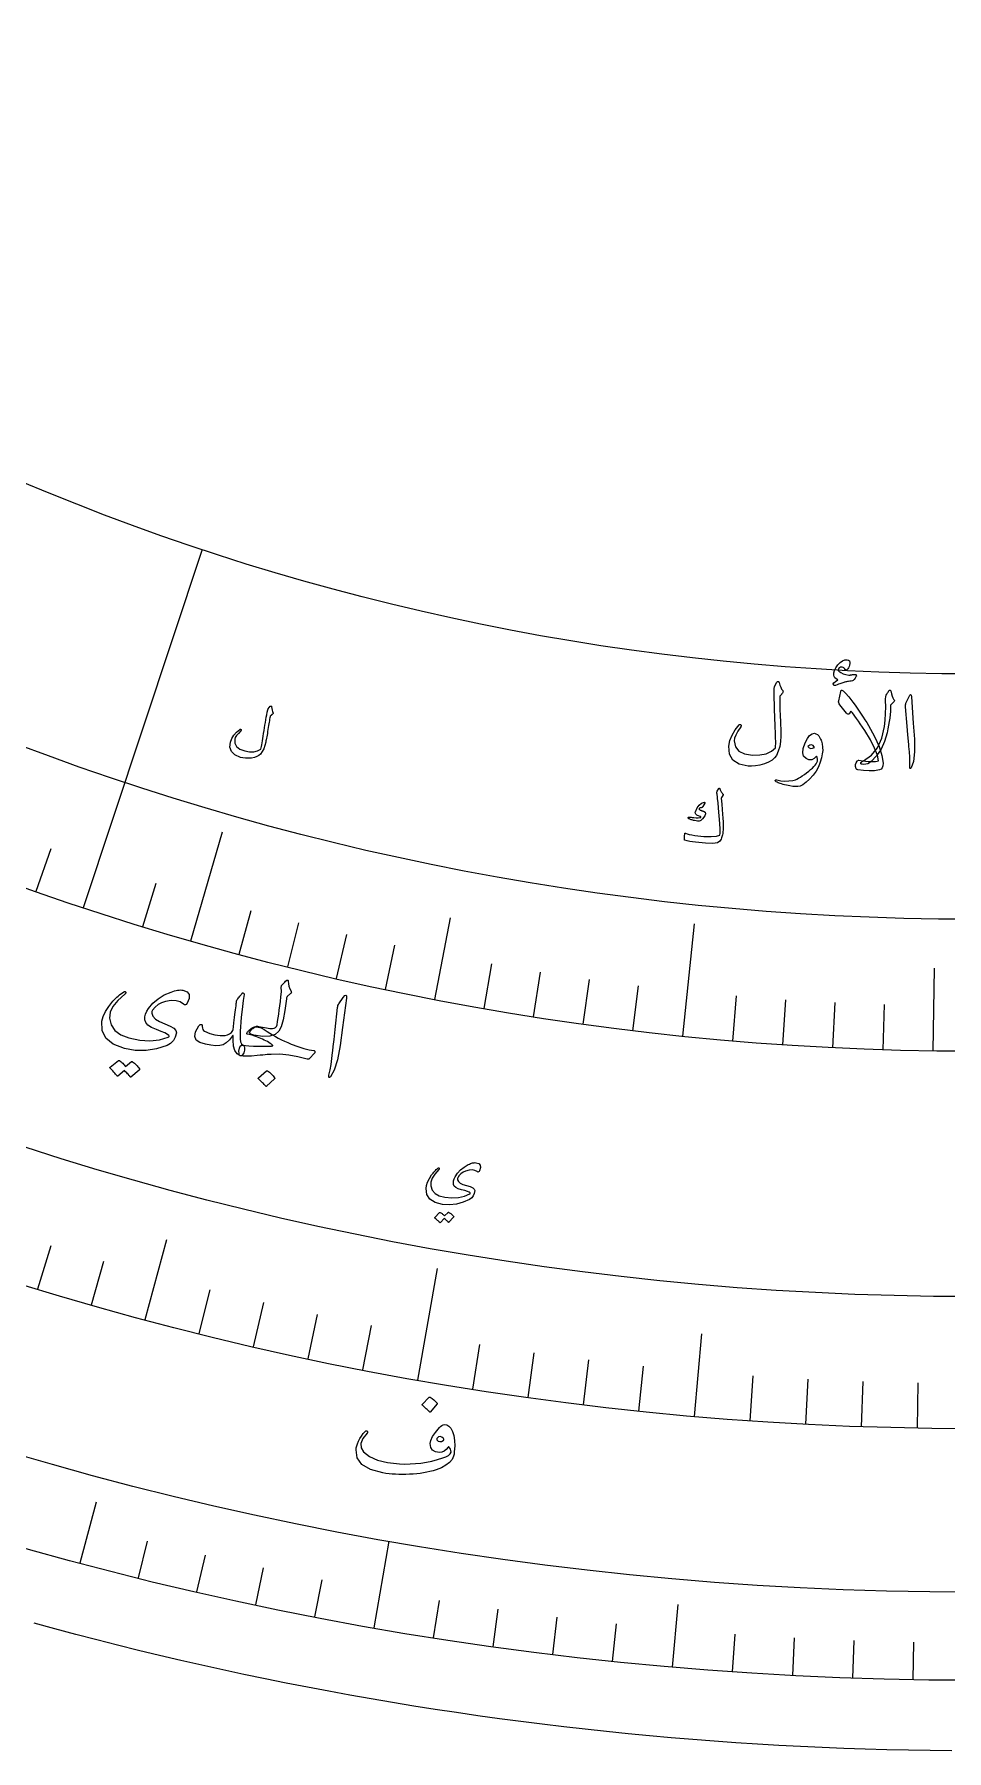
# Model space of a CAD drawing. Header units: millimetres. Extents: x -280 to 280, y -280 to 343.
# Drawn here: x -74.7 to -2.1, y -280 to -143.6 of the extents above; entities that cross this region are included whole.
import ezdxf

# ---------------------------------------------------------------- set-up
doc = ezdxf.new("R2010")
doc.units = ezdxf.units.MM
for name, color, linetype in [('CUT_OUTER', 1, 'Continuous'), ('ENGRAVE', 7, 'Continuous'), ('ENGRAVE_FINE', 8, 'Continuous'), ('TEXT', 5, 'Continuous')]:
    doc.layers.add(name, color=color, linetype=linetype)

msp = doc.modelspace()

# ---------------------------------------------------------------- linework, layer by layer
at = {"layer": 'CUT_OUTER'}
msp.add_lwpolyline([(-1.718, -279.9947), (-3.436, -279.9789), (-5.1539, -279.9526), (-6.8715, -279.9157), (-8.5889, -279.8682), (-10.306, -279.8103), (-12.0227, -279.7418), (-13.7389, -279.6627), (-15.4547, -279.5732), (-17.1698, -279.4731), (-18.8843, -279.3625), (-20.5981, -279.2413), (-22.3111, -279.1097), (-24.0232, -278.9675), (-25.7345, -278.8149), (-27.4448, -278.6517), (-29.1541, -278.4781), (-30.8622, -278.294), (-32.5692, -278.0993), (-34.275, -277.8943), (-35.9795, -277.6787), (-37.6826, -277.4527), (-39.3843, -277.2163), (-41.0845, -276.9694), (-42.7832, -276.7121), (-44.4803, -276.4444), (-46.1757, -276.1663), (-47.8693, -275.8777), (-49.5612, -275.5788), (-51.2512, -275.2695), (-52.9392, -274.9499), (-54.6253, -274.6199), (-56.3093, -274.2795), (-57.9912, -273.9289), (-59.6709, -273.5679), (-61.3483, -273.1966), (-63.0235, -272.815), (-64.6963, -272.4232), (-66.3666, -272.0211), (-68.0345, -271.6088), (-69.6997, -271.1862), (-71.3624, -270.7534), (-73.0224, -270.3104), (-74.6796, -269.8573)], dxfattribs=at)
at = {"layer": 'ENGRAVE'}
for points in [[(-70.7431, -212.9572), (-61.2855, -184.487)], [(-62.206, -215.6056), (-59.7111, -206.9583)], [(-42.8267, -220.2754), (-41.5671, -213.7967)], [(-23.098, -223.2081), (-22.1716, -214.2559)], [(-3.1804, -224.3775), (-3.0869, -217.7781)], [(-65.8436, -245.7315), (-64.1354, -239.3564)], [(-44.1761, -250.5351), (-42.6133, -241.6718)], [(-22.1724, -253.4319), (-21.5972, -246.857)], [(-71.0199, -265.05), (-69.7259, -260.2204)], [(-47.6491, -270.2312), (-46.4335, -263.3376)], [(-23.9155, -273.3558), (-23.4798, -268.3749)]]:
    msp.add_lwpolyline(points, dxfattribs=at)
for radius in [274.4, 274.4, 267.4, 254.4, 254.4, 243.9, 224.4, 224.4, 213.9, 194.4, 194.4]:
    msp.add_circle((0, 0), radius, dxfattribs=at)
at = {"layer": 'ENGRAVE_FINE'}
for points in [[(-74.5132, -211.6675), (-73.3178, -208.2718)], [(-66.026, -214.4666), (-64.9668, -211.026)], [(-58.3656, -216.6767), (-57.4293, -213.2006)], [(-54.5063, -217.6796), (-53.6319, -214.1874)], [(-50.6292, -218.6139), (-49.817, -215.1067)], [(-46.7356, -219.4793), (-45.9858, -215.9582)], [(-38.9038, -221.0019), (-38.2797, -217.4564)], [(-34.9682, -221.6587), (-34.4072, -218.1027)], [(-31.0212, -222.2455), (-30.5235, -218.68)], [(-27.064, -222.762), (-26.6299, -219.1883)], [(-19.1244, -223.5836), (-18.8176, -219.9967)], [(-15.1446, -223.8884), (-14.9016, -220.2966)], [(-11.1598, -224.1223), (-10.9807, -220.5268)], [(-7.1713, -224.2854), (-7.0562, -220.6872)], [(-74.3794, -243.2839), (-73.3268, -239.8412)], [(-70.1221, -244.545), (-69.1298, -241.0844)], [(-61.5449, -246.8432), (-60.674, -243.3502)], [(-57.2275, -247.8797), (-56.4177, -244.372)], [(-52.8927, -248.8407), (-52.1443, -245.3194)], [(-48.5418, -249.726), (-47.8549, -246.1921)], [(-39.7969, -251.2679), (-39.2338, -247.7122)], [(-35.4056, -251.9242), (-34.9046, -248.3592)], [(-31.0036, -252.5037), (-30.5648, -248.9306)], [(-26.592, -253.0064), (-26.2157, -249.4261)], [(-17.746, -253.7803), (-17.4949, -250.1891)], [(-13.3143, -254.0514), (-13.1259, -250.4563)], [(-8.8784, -254.245), (-8.7528, -250.6472)], [(-4.4399, -254.3613), (-4.3771, -250.7618)], [(-66.3834, -266.2491), (-65.6576, -263.3383)], [(-61.7266, -267.3671), (-61.0517, -264.444)], [(-57.051, -268.4037), (-56.4272, -265.4693)], [(-52.358, -269.3585), (-51.7856, -266.4136)], [(-42.9256, -271.0217), (-42.4563, -268.0586)], [(-38.1891, -271.7296), (-37.7716, -268.7588)], [(-33.4409, -272.3547), (-33.0753, -269.377)], [(-28.6826, -272.8968), (-28.369, -269.9132)], [(-19.1412, -273.7316), (-18.9319, -270.7389)], [(-14.361, -274.0239), (-14.204, -271.0281)], [(-9.5764, -274.2328), (-9.4717, -271.2347)], [(-4.7889, -274.3582), (-4.7366, -271.3587)]]:
    msp.add_lwpolyline(points, dxfattribs=at)
at = {"layer": 'TEXT'}
for points in [[(-9.612, -194.9471), (-9.7204, -194.9623), (-9.821, -194.9769), (-9.9138, -194.9908), (-9.9989, -195.0039), (-10.0757, -195.0169), (-10.1438, -195.0303), (-10.2032, -195.0442), (-10.2538, -195.0585), (-10.3053, -195.0751), (-10.3673, -195.096), (-10.44, -195.121), (-10.5232, -195.1502), (-10.617, -195.184), (-10.7216, -195.2231), (-10.8367, -195.2674), (-10.9626, -195.3168), (-11.0136, -195.3309), (-11.0564, -195.3285), (-11.0911, -195.3095), (-11.1175, -195.2741), (-11.1298, -195.1902), (-11.0764, -195.0962), (-10.9573, -194.9921), (-10.7728, -194.8779), (-10.9042, -194.7911), (-11.0023, -194.6997), (-11.067, -194.6038), (-11.0984, -194.5034), (-11.095, -194.3175), (-11.0394, -194.1187), (-10.9318, -193.9069), (-10.7724, -193.6821), (-10.5865, -193.483), (-10.3994, -193.3485), (-10.2109, -193.2785), (-10.0207, -193.2731), (-9.9164, -193.306), (-9.8474, -193.3668), (-9.8135, -193.4554), (-9.8148, -193.5719), (-9.8396, -193.6968), (-9.8761, -193.8104), (-9.9245, -193.9129), (-9.9846, -194.0041), (-10.0434, -194.0673), (-10.0961, -194.0937), (-10.1429, -194.0834), (-10.1836, -194.0362), (-10.2292, -193.9665), (-10.284, -193.9143), (-10.3479, -193.8796), (-10.4209, -193.8625), (-10.4982, -193.8583), (-10.5672, -193.8715), (-10.6279, -193.9021), (-10.6804, -193.9501), (-10.7202, -194.0094), (-10.7341, -194.0659), (-10.7221, -194.1195), (-10.6843, -194.1704), (-10.5388, -194.2944), (-10.3586, -194.3894), (-10.1438, -194.4553), (-9.8944, -194.492), (-9.8725, -194.4923), (-9.848, -194.4912), (-9.8208, -194.4886), (-9.791, -194.4845), (-9.7586, -194.4796), (-9.7236, -194.4742), (-9.6859, -194.4683), (-9.6457, -194.4621), (-9.6022, -194.4561), (-9.5628, -194.4503), (-9.5275, -194.4449), (-9.4964, -194.4398), (-9.4689, -194.4356), (-9.4446, -194.4328), (-9.4234, -194.4314), (-9.4054, -194.4315), (-9.3717, -194.4369), (-9.3445, -194.4493), (-9.3238, -194.4688), (-9.3096, -194.4955), (-9.3011, -194.5208), (-9.2976, -194.5448), (-9.2992, -194.5675), (-9.3059, -194.5889), (-9.3929, -194.7384), (-9.473, -194.8479), (-9.546, -194.9174), (-9.612, -194.9471)], [(-15.6096, -195.0514), (-15.5931, -195.0267), (-15.5731, -195.0097), (-15.5495, -195.0004), (-15.5224, -194.9989), (-15.496, -195.0058), (-15.4745, -195.0218), (-15.4578, -195.047), (-15.4461, -195.0814), (-15.3845, -195.2811), (-15.3157, -195.4548), (-15.2394, -195.6025), (-15.1558, -195.7242), (-15.1316, -195.7674), (-15.1275, -195.8155), (-15.1435, -195.8684), (-15.1798, -195.9261), (-15.2022, -195.9536), (-15.2235, -195.9801), (-15.2437, -196.0056), (-15.2628, -196.0301), (-15.2808, -196.0531), (-15.2975, -196.0741), (-15.313, -196.0931), (-15.3274, -196.11), (-15.3517, -196.141), (-15.3703, -196.1788), (-15.3832, -196.2235), (-15.3904, -196.2749), (-15.3919, -196.4216), (-15.3914, -196.5817), (-15.3888, -196.7552), (-15.3841, -196.9422), (-15.3777, -197.1425), (-15.3703, -197.3563), (-15.3617, -197.5833), (-15.352, -197.8238), (-15.3388, -198.0639), (-15.3281, -198.2895), (-15.3199, -198.5006), (-15.3142, -198.6972), (-15.3106, -198.8798), (-15.3086, -199.049), (-15.3081, -199.2049), (-15.3092, -199.3473), (-15.3304, -199.7676), (-15.3952, -200.1623), (-15.5041, -200.5314), (-15.6571, -200.8746), (-15.7959, -201.0724), (-16.0007, -201.2489), (-16.2716, -201.404), (-16.6087, -201.5374), (-16.971, -201.6405), (-17.3092, -201.7058), (-17.6229, -201.7333), (-17.9119, -201.7233), (-18.623, -201.56), (-19.1127, -201.243), (-19.3806, -200.774), (-19.4274, -200.1537), (-19.3464, -199.7027), (-19.1843, -199.2691), (-18.9418, -198.8526), (-18.6193, -198.4531), (-18.5954, -198.4303), (-18.5715, -198.4171), (-18.5474, -198.4136), (-18.5231, -198.4195), (-18.4978, -198.432), (-18.4791, -198.447), (-18.467, -198.4646), (-18.4615, -198.4848), (-18.4589, -198.5143), (-18.4626, -198.5421), (-18.4724, -198.5683), (-18.4885, -198.5929), (-18.7164, -198.9516), (-18.8797, -199.2599), (-18.9781, -199.518), (-19.0111, -199.7259), (-18.9129, -200.1897), (-18.637, -200.5329), (-18.1834, -200.7547), (-17.5525, -200.8539), (-16.9748, -200.8414), (-16.4767, -200.7389), (-16.0584, -200.5472), (-15.7204, -200.2666), (-15.7154, -200.1186), (-15.7132, -199.9455), (-15.7138, -199.7471), (-15.7172, -199.5236), (-15.7238, -199.2744), (-15.734, -198.9989), (-15.7479, -198.697), (-15.7654, -198.3689), (-15.7796, -198.0306), (-15.7919, -197.6978), (-15.8025, -197.3704), (-15.8113, -197.0485), (-15.8178, -196.7321), (-15.8215, -196.4212), (-15.8225, -196.1158), (-15.8206, -195.816), (-15.8305, -195.5263), (-15.8263, -195.4937), (-15.8192, -195.4635), (-15.8091, -195.4357), (-15.7962, -195.4102)], [(-9.1136, -201.2607), (-8.8224, -201.2994), (-8.5584, -201.3285), (-8.3216, -201.3482), (-8.1122, -201.3586), (-7.9296, -201.3603), (-7.7733, -201.354), (-7.6433, -201.3396), (-7.5397, -201.3173), (-7.6293, -200.8574), (-7.8429, -200.3016), (-8.1791, -199.6493), (-8.6362, -198.9001), (-8.8155, -198.6239), (-8.9827, -198.3709), (-9.138, -198.141), (-9.2814, -197.9343), (-9.4131, -197.7514), (-9.5332, -197.5928), (-9.6417, -197.4585), (-9.7387, -197.3486), (-9.8748, -197.5622), (-9.9294, -197.586), (-9.9807, -197.5866), (-10.0287, -197.564), (-10.0734, -197.5183), (-10.6155, -196.8624), (-10.6645, -196.785), (-10.6945, -196.7033), (-10.7054, -196.6174), (-10.6974, -196.5272), (-10.5415, -195.7979), (-10.5279, -195.7467), (-10.5099, -195.7105), (-10.4875, -195.6895), (-10.4607, -195.6835), (-10.3406, -195.7445), (-10.1541, -195.9265), (-9.9007, -196.2293), (-9.5795, -196.6527), (-9.4028, -196.893), (-9.2323, -197.1303), (-9.068, -197.3644), (-8.91, -197.5954), (-8.7582, -197.8233), (-8.6128, -198.0482), (-8.4737, -198.2701), (-8.341, -198.4889), (-7.8495, -199.3802), (-7.4907, -200.1773), (-7.2668, -200.8809), (-7.1797, -201.4915), (-7.1931, -201.7034), (-7.2421, -201.8642), (-7.3267, -201.9739), (-7.4468, -202.0326), (-7.8565, -202.0965), (-8.2838, -202.1144), (-8.7285, -202.0861), (-9.1904, -202.0116), (-9.2327, -202.0028), (-9.2663, -201.9891), (-9.2911, -201.9705), (-9.3071, -201.9469), (-9.3539, -201.7694), (-9.3576, -201.6076), (-9.3183, -201.4617), (-9.2361, -201.3314), (-9.2014, -201.2933), (-9.1693, -201.2688), (-9.1401, -201.2579), (-9.1136, -201.2607)], [(-8.112, -201.3544), (-8.2501, -201.4606), (-8.3987, -201.5355), (-8.5578, -201.5791), (-8.7274, -201.5914), (-8.8241, -201.5819), (-8.8926, -201.563), (-8.9329, -201.5347), (-8.9451, -201.4971), (-8.9302, -201.4501), (-8.8898, -201.4021), (-8.8237, -201.3531), (-8.732, -201.303), (-8.0989, -200.8692), (-7.6107, -200.2703), (-7.2672, -199.5072), (-7.0676, -198.5807), (-7.0098, -198.0622), (-6.9742, -197.544), (-6.9606, -197.026), (-6.9689, -196.5083), (-6.9713, -196.3584), (-6.9656, -196.2394), (-6.9515, -196.1515), (-6.9293, -196.0945), (-6.8836, -196.0199), (-6.8435, -195.9535), (-6.8088, -195.8954), (-6.7796, -195.8456), (-6.7554, -195.8041), (-6.7357, -195.7709), (-6.7203, -195.746), (-6.7094, -195.7294), (-6.688, -195.7084), (-6.6668, -195.6948), (-6.6459, -195.6887), (-6.6252, -195.6899), (-6.5997, -195.7008), (-6.5806, -195.7147), (-6.5677, -195.7316), (-6.5611, -195.7514), (-6.5065, -195.9772), (-6.4503, -196.1596), (-6.3926, -196.2986), (-6.3334, -196.3943), (-6.2883, -196.4624), (-6.2733, -196.5275), (-6.2883, -196.5895), (-6.3333, -196.6484), (-6.5741, -196.8862), (-6.5783, -197.1278), (-6.5916, -197.3781), (-6.6141, -197.6371), (-6.6458, -197.9048), (-6.6863, -198.1817), (-6.7351, -198.4684), (-6.7922, -198.7648), (-6.8576, -199.071), (-7.0588, -199.7593), (-7.3347, -200.3695), (-7.6857, -200.9014), (-8.112, -201.3544)], [(-5.1332, -196.2345), (-5.0499, -196.0799), (-4.9848, -196.0265), (-4.9378, -196.0743), (-4.9089, -196.2233), (-4.7681, -198.302), (-4.6833, -199.5777), (-4.6812, -200.5952), (-4.7633, -201.3545), (-4.9303, -201.8555), (-4.9596, -201.8961), (-4.9852, -201.9177), (-5.0072, -201.9203), (-5.0254, -201.904), (-5.0397, -201.8788), (-5.0496, -201.8462), (-5.055, -201.8064), (-5.0559, -201.7592), (-5.0468, -201.3926), (-5.054, -201.0033), (-5.0776, -200.5914), (-5.1173, -200.1568), (-5.1255, -200.0433), (-5.1509, -199.7366), (-5.1933, -199.2368), (-5.2524, -198.5438), (-5.395, -197.0068), (-5.3969, -196.9252), (-5.3907, -196.8502), (-5.3764, -196.7818), (-5.3539, -196.7199)], [(-55.8955, -196.9727), (-55.8815, -196.9587), (-55.8661, -196.9503), (-55.8493, -196.9473), (-55.8313, -196.9499), (-55.8148, -196.9578), (-55.8027, -196.9712), (-55.7949, -196.9899), (-55.7916, -197.0139), (-55.7771, -197.1526), (-55.7543, -197.2753), (-55.7233, -197.3819), (-55.6841, -197.4725), (-55.6738, -197.504), (-55.6774, -197.536), (-55.6949, -197.5685), (-55.7263, -197.6014), (-55.7446, -197.6164), (-55.7621, -197.6309), (-55.7787, -197.6449), (-55.7945, -197.6584), (-55.8093, -197.6711), (-55.823, -197.6826), (-55.8357, -197.693), (-55.8474, -197.7021), (-55.8674, -197.7192), (-55.8846, -197.7415), (-55.8989, -197.769), (-55.9103, -197.8017), (-55.9305, -197.8974), (-55.951, -198.0021), (-55.9719, -198.1159), (-55.9932, -198.2388), (-56.0151, -198.3706), (-56.0381, -198.5113), (-56.0622, -198.6609), (-56.0872, -198.8193), (-56.1099, -198.9781), (-56.1324, -199.127), (-56.1546, -199.266), (-56.1766, -199.3953), (-56.1982, -199.5151), (-56.219, -199.626), (-56.2391, -199.7279), (-56.2585, -199.8209), (-56.3274, -200.0929), (-56.4214, -200.3424), (-56.5409, -200.5694), (-56.6857, -200.7738), (-56.8021, -200.885), (-56.9587, -200.9738), (-57.1556, -201.04), (-57.3926, -201.0836), (-57.6422, -201.1044), (-57.8711, -201.1036), (-58.0791, -201.0815), (-58.2662, -201.038), (-58.7089, -200.8408), (-58.988, -200.5714), (-59.1034, -200.2307), (-59.0556, -199.8188), (-58.9456, -199.5338), (-58.7847, -199.2704), (-58.5731, -199.0286), (-58.311, -198.8081), (-58.2925, -198.7962), (-58.2751, -198.7906), (-58.2589, -198.7914), (-58.2437, -198.7984), (-58.2287, -198.8098), (-58.2184, -198.822), (-58.2127, -198.835), (-58.2116, -198.849), (-58.2137, -198.8686), (-58.2196, -198.8863), (-58.2294, -198.9022), (-58.2431, -198.9162), (-58.438, -199.122), (-58.5841, -199.303), (-58.6812, -199.4594), (-58.7292, -199.5913), (-58.7237, -199.9073), (-58.5871, -200.1669), (-58.3192, -200.3697), (-57.9199, -200.5152), (-57.5413, -200.5813), (-57.2029, -200.5786), (-56.9049, -200.5075), (-56.6475, -200.3681), (-56.6249, -200.272), (-56.6009, -200.1591), (-56.5754, -200.0293), (-56.5484, -199.8828), (-56.5202, -199.719), (-56.4909, -199.5375), (-56.4607, -199.3383), (-56.4294, -199.1215), (-56.3946, -198.8985), (-56.3594, -198.6793), (-56.3238, -198.4638), (-56.2877, -198.2522), (-56.2509, -198.0444), (-56.2129, -197.8406), (-56.1739, -197.6408), (-56.1338, -197.4449), (-56.1028, -197.2542), (-56.0958, -197.2335), (-56.0872, -197.2146), (-56.0769, -197.1977), (-56.0651, -197.1828)], [(-13.3725, -199.8854), (-13.1947, -199.5377), (-13.0115, -199.294), (-12.8228, -199.1546), (-12.6284, -199.1193), (-12.5098, -199.148), (-12.3981, -199.2186), (-12.293, -199.3312), (-12.1947, -199.4857), (-12.1483, -199.5744), (-12.1083, -199.6649), (-12.0747, -199.757), (-12.0475, -199.8509), (-12.0252, -199.9472), (-12.0063, -200.0464), (-11.9906, -200.1486), (-11.9784, -200.2538), (-11.9748, -200.4867), (-12.0065, -200.7589), (-12.0736, -201.0704), (-12.1763, -201.421), (-12.319, -201.7819), (-12.506, -202.1241), (-12.7375, -202.4474), (-13.0136, -202.7517), (-13.3001, -203.0137), (-13.5534, -203.2022), (-13.7731, -203.3174), (-13.9588, -203.3594), (-14.1453, -203.3561), (-14.3587, -203.3358), (-14.5988, -203.2985), (-14.8658, -203.2442), (-15.0008, -203.2122), (-15.1254, -203.1794), (-15.2397, -203.1456), (-15.3436, -203.111), (-15.4379, -203.0765), (-15.523, -203.0432), (-15.599, -203.0111), (-15.6659, -202.9802), (-15.7049, -202.9549), (-15.7309, -202.9285), (-15.7439, -202.9009), (-15.7438, -202.8723), (-15.7282, -202.8448), (-15.7038, -202.8287), (-15.6705, -202.8238), (-15.6285, -202.8302), (-15.3003, -202.8871), (-14.9774, -202.9133), (-14.6597, -202.9089), (-14.3476, -202.8739), (-14.2504, -202.8516), (-14.142, -202.8141), (-14.0224, -202.7614), (-13.8916, -202.6935), (-13.7496, -202.6103), (-13.5965, -202.5119), (-13.4324, -202.3982), (-13.2573, -202.2692), (-13.0855, -202.1351), (-12.9314, -202.0061), (-12.795, -201.8822), (-12.6762, -201.7635), (-12.5755, -201.6494), (-12.4933, -201.5395), (-12.4296, -201.4336), (-12.3844, -201.332), (-12.397, -201.1732), (-12.4142, -201.0544), (-12.436, -200.9756), (-12.4624, -200.9369), (-12.6475, -201.1284), (-12.8494, -201.2243), (-13.0677, -201.2246), (-13.302, -201.1292), (-13.4881, -200.9438), (-13.5616, -200.6747), (-13.5228, -200.322), (-13.3725, -199.8854)], [(-12.6235, -200.2481), (-12.7387, -200.0891), (-12.864, -200.0249), (-12.9997, -200.0554), (-13.1459, -200.1805), (-13.0397, -200.2787), (-12.9172, -200.3227), (-12.7784, -200.3125), (-12.6235, -200.2481)], [(-20.1499, -203.5405), (-20.1247, -203.6038), (-20.0979, -203.6641), (-20.0693, -203.7213), (-20.0391, -203.7755), (-20.0067, -203.8267), (-19.972, -203.875), (-19.9349, -203.9203), (-19.8953, -203.9626), (-19.8808, -203.9857), (-19.8777, -204.0111), (-19.886, -204.039), (-19.9057, -204.0694), (-20.022, -204.2282), (-20.0335, -204.2455), (-20.0419, -204.2602), (-20.0473, -204.2725), (-20.0497, -204.2822), (-20.003, -204.7467), (-19.9635, -205.1662), (-19.9313, -205.5407), (-19.9064, -205.8701), (-19.8894, -206.154), (-19.8806, -206.3922), (-19.88, -206.5845), (-19.8877, -206.7311), (-19.9142, -207.0064), (-19.9275, -207.0932), (-19.9451, -207.18), (-19.9669, -207.2667), (-19.993, -207.3533), (-20.0238, -207.4398), (-20.0595, -207.5262), (-20.1002, -207.6125), (-20.1459, -207.6986), (-20.3288, -207.8152), (-20.7123, -207.8684), (-21.2963, -207.8573), (-22.0804, -207.7801), (-22.3242, -207.7455), (-22.5491, -207.707), (-22.7549, -207.6647), (-22.9417, -207.6186), (-22.9581, -207.6093), (-22.9692, -207.5971), (-22.9751, -207.5819), (-22.9755, -207.5637), (-22.9711, -207.4772), (-22.9665, -207.3986), (-22.9617, -207.3278), (-22.9567, -207.2648), (-22.9514, -207.2089), (-22.9457, -207.1595), (-22.9397, -207.1165), (-22.9334, -207.0799), (-22.9286, -207.0595), (-22.92, -207.0488), (-22.9074, -207.0477), (-22.8909, -207.0562), (-22.7638, -207.1104), (-22.5976, -207.158), (-22.3922, -207.1991), (-22.1476, -207.2336), (-21.4141, -207.3103), (-20.8367, -207.334), (-20.4157, -207.3061), (-20.1513, -207.2274), (-20.135, -207.0563), (-20.1395, -206.7421), (-20.1646, -206.2849), (-20.2099, -205.6845), (-20.2594, -205.083), (-20.2982, -204.6278), (-20.3267, -204.319), (-20.3452, -204.1565), (-20.3516, -204.1119), (-20.3576, -204.0702), (-20.3632, -204.0313), (-20.3683, -203.9953), (-20.3731, -203.9626), (-20.3775, -203.9334), (-20.3816, -203.9079), (-20.3853, -203.8858), (-20.3904, -203.8382), (-20.3873, -203.7935), (-20.3761, -203.7517), (-20.3569, -203.7128), (-20.2306, -203.5098), (-20.2205, -203.4963), (-20.2102, -203.4877), (-20.1998, -203.4842), (-20.1891, -203.4856), (-20.1767, -203.4943), (-20.166, -203.5063), (-20.1571, -203.5217), (-20.1499, -203.5405)], [(-21.3825, -204.5954), (-21.3722, -204.5978), (-21.3637, -204.603), (-21.3568, -204.6108), (-21.3515, -204.6213), (-21.3504, -204.6303), (-21.3507, -204.6398), (-21.3524, -204.6499), (-21.3556, -204.6606), (-21.5035, -204.9459), (-21.521, -204.9746), (-21.5384, -204.9962), (-21.5557, -205.0107), (-21.573, -205.0181), (-21.6451, -205.0307), (-21.7074, -205.0508), (-21.7599, -205.0782), (-21.8027, -205.113), (-21.8125, -205.1326), (-21.8043, -205.1554), (-21.7783, -205.1816), (-21.7342, -205.2111), (-21.7042, -205.2253), (-21.673, -205.2389), (-21.6408, -205.2519), (-21.6074, -205.2643), (-21.5725, -205.2761), (-21.5358, -205.2874), (-21.4974, -205.2982), (-21.457, -205.3084), (-21.3217, -205.3825), (-21.289, -205.5089), (-21.3591, -205.6879), (-21.5322, -205.9192), (-21.6007, -205.9862), (-21.6661, -206.0372), (-21.7285, -206.0721), (-21.7878, -206.091), (-21.8514, -206.0974), (-21.938, -206.0935), (-22.0476, -206.0794), (-22.1801, -206.0549), (-22.2475, -206.0408), (-22.3113, -206.0251), (-22.3713, -206.0076), (-22.4275, -205.9883), (-22.4802, -205.9684), (-22.5293, -205.9488), (-22.575, -205.9296), (-22.6171, -205.9108), (-22.6424, -205.8928), (-22.6597, -205.8735), (-22.6691, -205.8529), (-22.6706, -205.8311), (-22.6647, -205.8094), (-22.6525, -205.7947), (-22.634, -205.7872), (-22.6092, -205.7867), (-22.5307, -205.79), (-22.4419, -205.7951), (-22.3426, -205.802), (-22.2329, -205.8107), (-22.0283, -205.8266), (-21.8677, -205.8314), (-21.7512, -205.8249), (-21.6787, -205.8074), (-21.6689, -205.8016), (-21.6631, -205.7934), (-21.6612, -205.7826), (-21.6634, -205.7692), (-21.6674, -205.7607), (-21.6757, -205.7523), (-21.6883, -205.7443), (-21.7051, -205.7365), (-21.8629, -205.68), (-21.9285, -205.6531), (-21.9838, -205.6217), (-22.0286, -205.5857), (-22.0631, -205.5451), (-22.0909, -205.4988), (-22.1054, -205.4525), (-22.1064, -205.4063), (-22.094, -205.3601), (-21.9583, -205.0539), (-21.7945, -204.8244), (-21.6026, -204.6716), (-21.3825, -204.5954)], [(-62.7912, -220.6611), (-63.0602, -220.4765), (-63.3907, -220.3773), (-63.7832, -220.3633), (-64.238, -220.4342), (-64.5444, -220.5384), (-64.8188, -220.6892), (-65.0611, -220.8868), (-65.2714, -221.1312), (-65.3007, -221.1838), (-65.3192, -221.2422), (-65.3268, -221.3062), (-65.3236, -221.376), (-65.2351, -221.6159), (-65.0328, -221.8366), (-64.7166, -222.0378), (-64.2864, -222.2189), (-63.86, -222.3924), (-63.5646, -222.5687), (-63.4002, -222.7484), (-63.3671, -222.9318), (-63.4542, -223.2712), (-63.6063, -223.5522), (-63.8239, -223.7746), (-64.1071, -223.9382), (-64.9367, -224.2068), (-65.7782, -224.3358), (-66.6302, -224.3251), (-67.4915, -224.1746), (-68.38, -223.8374), (-68.9752, -223.361), (-69.2764, -222.7477), (-69.2845, -221.9988), (-69.1807, -221.6215), (-69, -221.2331), (-68.7428, -220.8332), (-68.4096, -220.4218), (-68.304, -220.3113), (-68.1981, -220.206), (-68.092, -220.1057), (-67.9857, -220.0105), (-67.8784, -219.92), (-67.7694, -219.8337), (-67.6586, -219.7518), (-67.5461, -219.674), (-67.4896, -219.645), (-67.4454, -219.6397), (-67.4136, -219.6583), (-67.394, -219.7007), (-67.3901, -219.747), (-67.3988, -219.7896), (-67.42, -219.8282), (-67.4539, -219.863), (-68.0179, -220.3546), (-68.4113, -220.8332), (-68.6328, -221.2995), (-68.6814, -221.7542), (-68.5493, -222.2897), (-68.2476, -222.7313), (-67.7762, -223.0783), (-67.1356, -223.3296), (-66.2737, -223.5149), (-65.4645, -223.5677), (-64.7091, -223.4884), (-64.0085, -223.2776), (-63.9638, -223.2555), (-63.9412, -223.227), (-63.9407, -223.1922), (-63.9622, -223.1511), (-64.0699, -223.0553), (-64.2718, -222.9423), (-64.5679, -222.8118), (-64.9581, -222.6634), (-65.3498, -222.495), (-65.6321, -222.3105), (-65.805, -222.1105), (-65.8688, -221.8952), (-65.8601, -221.6669), (-65.809, -221.4399), (-65.7156, -221.2142), (-65.58, -220.9898), (-65.2333, -220.5727), (-64.8194, -220.2164), (-64.3387, -219.9205), (-63.7913, -219.6846), (-63.649, -219.6322), (-63.5136, -219.5902), (-63.3849, -219.5587), (-63.2631, -219.5377), (-63.1484, -219.5264), (-63.0413, -219.5241), (-62.9418, -219.5308), (-62.8499, -219.5466), (-62.5105, -219.679), (-62.3403, -219.8938), (-62.3392, -220.1915), (-62.5077, -220.572), (-62.5805, -220.6667), (-62.652, -220.7131), (-62.7223, -220.7113), (-62.7912, -220.6611)], [(-55.3631, -222.3047), (-55.3169, -222.0319), (-55.2713, -221.744), (-55.2261, -221.4413), (-55.1814, -221.1236), (-55.1374, -220.7896), (-55.0945, -220.438), (-55.0524, -220.0689), (-55.0113, -219.6823), (-55.0253, -219.2731), (-55.0139, -219.2228), (-54.9963, -219.1765), (-54.9723, -219.1343), (-54.9421, -219.0961), (-54.9249, -219.0769), (-54.9008, -219.0521), (-54.8698, -219.0215), (-54.8319, -218.9852), (-54.7876, -218.9425), (-54.7373, -218.8926), (-54.681, -218.8356), (-54.6186, -218.7714), (-54.5972, -218.7508), (-54.574, -218.7381), (-54.5492, -218.7331), (-54.5227, -218.736), (-54.5028, -218.7459), (-54.4886, -218.7643), (-54.4802, -218.7911), (-54.4775, -218.8264), (-54.4604, -219.0254), (-54.4166, -219.2247), (-54.3462, -219.4245), (-54.2489, -219.6247), (-54.2255, -219.6798), (-54.2239, -219.7297), (-54.244, -219.7742), (-54.2858, -219.8132), (-54.545, -220.0358), (-54.5687, -220.0652), (-54.5893, -220.1064), (-54.6067, -220.1596), (-54.621, -220.2246), (-54.7447, -221.1617), (-54.8855, -221.9041), (-55.0443, -222.4518), (-55.2215, -222.8046), (-55.5092, -223.0551), (-55.9349, -223.193), (-56.4984, -223.2175), (-57.1994, -223.1275), (-57.4478, -223.0487), (-57.5517, -222.9377), (-57.511, -222.7946), (-57.3261, -222.6193), (-57.2961, -222.5976), (-57.2669, -222.5763), (-57.2383, -222.5555), (-57.2105, -222.5351), (-57.1835, -222.5151), (-57.1571, -222.4955), (-57.1315, -222.4764), (-57.1067, -222.4577), (-57.0489, -222.4249), (-56.9851, -222.4072), (-56.9153, -222.4046), (-56.8396, -222.4171), (-56.5045, -222.4914), (-56.2058, -222.5435), (-55.9435, -222.5737), (-55.7178, -222.5821), (-55.5852, -222.5664), (-55.4819, -222.5149), (-55.4078, -222.4277), (-55.3631, -222.3047)], [(-58.0676, -223.9145), (-58.0084, -223.9645), (-57.9679, -224.0295), (-57.9463, -224.1095), (-57.9434, -224.2044), (-57.9547, -224.3179), (-57.9776, -224.4235), (-58.0122, -224.5211), (-58.0585, -224.6108), (-58.1116, -224.6838), (-58.167, -224.7314), (-58.2246, -224.7536), (-58.2844, -224.7505), (-58.5445, -224.6005), (-58.7257, -224.3455), (-58.8278, -223.9857), (-58.8508, -223.5214), (-58.8488, -223.4428), (-58.847, -223.3747), (-58.8455, -223.3171), (-58.8443, -223.27), (-58.8433, -223.2334), (-58.8426, -223.2072), (-58.8422, -223.1915), (-58.8421, -223.1862), (-58.8489, -223.1553), (-58.8608, -223.1441), (-58.878, -223.1526), (-58.9003, -223.1808), (-59.1526, -223.495), (-59.4036, -223.7276), (-59.6533, -223.8784), (-59.9016, -223.9475), (-60.239, -223.9613), (-60.6202, -223.923), (-61.045, -223.8325), (-61.513, -223.6894), (-61.8013, -223.506), (-61.908, -223.2244), (-61.8334, -222.8448), (-61.578, -222.3673), (-61.535, -222.3132), (-61.4907, -222.2769), (-61.4451, -222.2584), (-61.3982, -222.2577), (-61.3565, -222.2735), (-61.3265, -222.3048), (-61.3083, -222.3516), (-61.3017, -222.4137), (-61.2878, -222.5463), (-61.2554, -222.6529), (-61.2046, -222.7335), (-61.1354, -222.7879), (-60.7145, -222.9751), (-60.2989, -223.0953), (-59.889, -223.1486), (-59.4851, -223.1349), (-59.3005, -223.0934), (-59.1371, -223.0139), (-58.9948, -222.8965), (-58.8736, -222.7412), (-58.8563, -222.657), (-58.8285, -222.4578), (-58.7899, -222.1435), (-58.7405, -221.7142), (-58.7125, -221.4849), (-58.6866, -221.278), (-58.6629, -221.0935), (-58.6415, -220.9313), (-58.6231, -220.7925), (-58.6087, -220.6781), (-58.5983, -220.5881), (-58.5919, -220.5225), (-58.575, -220.4239), (-58.5508, -220.3398), (-58.5193, -220.2699), (-58.4806, -220.2144), (-58.4248, -220.1476), (-58.3728, -220.0854), (-58.3244, -220.0278), (-58.2797, -219.9748), (-58.2393, -219.9263), (-58.2037, -219.882), (-58.1729, -219.8421), (-58.1469, -219.8065), (-58.1225, -219.7788), (-58.0962, -219.7628), (-58.0681, -219.7584), (-58.0382, -219.7657), (-58.009, -219.7871), (-57.9896, -219.8133), (-57.98, -219.8443), (-57.9803, -219.8802), (-58.0495, -220.3697), (-58.1102, -220.8347), (-58.1624, -221.2753), (-58.2061, -221.6914), (-58.2418, -222.0829), (-58.2703, -222.4497), (-58.2914, -222.7917), (-58.3052, -223.1089), (-58.2999, -223.4097), (-58.2585, -223.6442), (-58.181, -223.8125), (-58.0676, -223.9145)], [(-50.0922, -220.1276), (-49.9652, -219.9744), (-49.881, -219.9296), (-49.8394, -219.9931), (-49.8404, -220.1651), (-50.1464, -222.5064), (-50.336, -223.9429), (-50.5601, -225.0741), (-50.8203, -225.8997), (-51.1174, -226.4193), (-51.159, -226.4579), (-51.1922, -226.4762), (-51.2172, -226.4742), (-51.2339, -226.452), (-51.2441, -226.4208), (-51.2479, -226.3824), (-51.245, -226.3369), (-51.2356, -226.2843), (-51.1438, -225.8789), (-51.0652, -225.4447), (-50.9997, -224.9817), (-50.9472, -224.4899), (-50.9311, -224.3619), (-50.8911, -224.0155), (-50.827, -223.4507), (-50.7385, -222.6674), (-50.555, -220.9276), (-50.539, -220.8365), (-50.5154, -220.7545), (-50.4842, -220.6817), (-50.4455, -220.6179)], [(-56.1335, -222.824), (-55.932, -222.965), (-55.7193, -223.1011), (-55.4953, -223.2323), (-55.2601, -223.3586), (-55.0149, -223.4803), (-54.7611, -223.5976), (-54.4987, -223.7104), (-54.2277, -223.8189), (-53.7006, -224.0144), (-53.2278, -224.1648), (-52.8096, -224.2705), (-52.4464, -224.3317), (-52.4078, -224.3407), (-52.3785, -224.3574), (-52.3583, -224.3818), (-52.3473, -224.4139), (-52.3451, -224.4495), (-52.3514, -224.4844), (-52.3662, -224.5185), (-52.3894, -224.5519), (-52.7861, -224.9815), (-52.8229, -225.0147), (-52.8647, -225.032), (-52.9114, -225.0334), (-52.963, -225.0188), (-53.7077, -224.8286), (-54.4342, -224.702), (-55.1432, -224.6389), (-55.8353, -224.6398), (-55.8739, -224.6403), (-55.9408, -224.6444), (-56.0358, -224.6519), (-56.1591, -224.6629), (-56.3106, -224.6772), (-56.4904, -224.6949), (-56.6984, -224.7158), (-56.9348, -224.7398), (-57.3916, -224.7796), (-57.7689, -224.7944), (-58.0666, -224.7846), (-58.2844, -224.7505), (-58.3331, -224.7168), (-58.3668, -224.6449), (-58.3856, -224.5346), (-58.3894, -224.3861), (-58.3539, -224.1562), (-58.2868, -224.0013), (-58.1882, -223.9216), (-58.0582, -223.9169), (-57.8698, -223.9459), (-57.596, -223.9669), (-57.237, -223.9796), (-56.7929, -223.9838), (-56.5688, -223.9845), (-56.3726, -223.9848), (-56.2043, -223.9847), (-56.0638, -223.9844), (-55.9518, -223.9836), (-55.8688, -223.9824), (-55.8148, -223.9807), (-55.7898, -223.9786), (-55.78, -223.9764), (-55.7715, -223.9745), (-55.7643, -223.9729), (-55.7584, -223.9716), (-55.7532, -223.9707), (-55.7482, -223.9704), (-55.7433, -223.9707), (-55.7386, -223.9716), (-55.7065, -223.9647), (-55.692, -223.9535), (-55.6949, -223.9379), (-55.7153, -223.918), (-55.8086, -223.8426), (-55.9086, -223.7697), (-56.0154, -223.6994), (-56.129, -223.6316), (-56.2492, -223.5659), (-56.376, -223.5015), (-56.5092, -223.4384), (-56.6489, -223.3768), (-56.7868, -223.3188), (-56.9237, -223.2648), (-57.0598, -223.2146), (-57.195, -223.1682), (-57.3282, -223.1266), (-57.4586, -223.0906), (-57.5861, -223.0602), (-57.7107, -223.0354), (-57.7416, -223.0231), (-57.7599, -223.0053), (-57.7657, -222.9821), (-57.7589, -222.9535), (-57.7301, -222.9071), (-57.6982, -222.8627), (-57.6631, -222.8203), (-57.6248, -222.7801), (-57.5837, -222.7405), (-57.5399, -222.7004), (-57.4935, -222.6597), (-57.4446, -222.6185), (-57.341, -222.543), (-57.2433, -222.4895), (-57.1512, -222.458), (-57.0649, -222.4486), (-56.8588, -222.4729), (-56.635, -222.5436), (-56.3933, -222.6607), (-56.1335, -222.824)], [(-66.9379, -225.2217), (-66.9228, -225.2136), (-66.9043, -225.2116), (-66.8825, -225.2156), (-66.8574, -225.2255), (-66.7751, -225.2869), (-66.6968, -225.3507), (-66.6223, -225.4172), (-66.5517, -225.4862), (-66.4847, -225.5585), (-66.4207, -225.6349), (-66.3598, -225.7153), (-66.3019, -225.7998), (-66.2928, -225.8231), (-66.2922, -225.8452), (-66.3003, -225.8659), (-66.3168, -225.8854), (-66.9752, -226.4518), (-66.9903, -226.4574), (-67.0086, -226.4519), (-67.03, -226.4356), (-67.0546, -226.4083), (-67.0702, -226.3852), (-67.0969, -226.352), (-67.1347, -226.3085), (-67.1835, -226.2549), (-67.2438, -226.1904), (-67.316, -226.1142), (-67.4, -226.0263), (-67.4958, -225.9266), (-68.0163, -226.3618), (-68.0378, -226.3735), (-68.0602, -226.3711), (-68.0835, -226.3547), (-68.1078, -226.3242), (-68.1288, -226.2979), (-68.1623, -226.2577), (-68.2083, -226.2037), (-68.2669, -226.1359), (-68.3391, -226.054), (-68.4262, -225.9574), (-68.528, -225.8464), (-68.6445, -225.7207), (-68.655, -225.7024), (-68.6573, -225.6867), (-68.6514, -225.6735), (-68.6372, -225.6627), (-67.974, -225.1317), (-67.9588, -225.1237), (-67.9403, -225.1218), (-67.9185, -225.1259), (-67.8934, -225.136), (-67.8224, -225.1846), (-67.7549, -225.2366), (-67.6909, -225.2918), (-67.6305, -225.3503), (-67.5734, -225.4116), (-67.5195, -225.475), (-67.4688, -225.5406), (-67.4212, -225.6084)], [(-56.2111, -225.9506), (-56.1964, -225.9418), (-56.1782, -225.939), (-56.1564, -225.9419), (-56.1311, -225.9507), (-55.9663, -226.0694), (-55.816, -226.2017), (-55.6801, -226.3476), (-55.5587, -226.5071), (-55.5485, -226.5294), (-55.5466, -226.5496), (-55.553, -226.5678), (-55.5676, -226.584), (-56.1861, -227.1828), (-56.2069, -227.1956), (-56.2292, -227.1944), (-56.253, -227.1792), (-56.2784, -227.1501), (-56.3004, -227.1248), (-56.3355, -227.0865), (-56.3836, -227.035), (-56.4447, -226.9704), (-56.52, -226.8923), (-56.6106, -226.8005), (-56.7166, -226.6948), (-56.8378, -226.5754), (-56.8531, -226.5567), (-56.8591, -226.5404), (-56.8556, -226.5265), (-56.8426, -226.5149)], [(-39.4371, -233.9661), (-39.6236, -233.8665), (-39.8437, -233.8264), (-40.0974, -233.8456), (-40.3852, -233.9241), (-40.5748, -234.0134), (-40.7402, -234.1304), (-40.8816, -234.2752), (-40.9988, -234.4477), (-41.0138, -234.4837), (-41.0214, -234.5226), (-41.0216, -234.5643), (-41.0144, -234.6089), (-40.94, -234.7567), (-40.7939, -234.8837), (-40.5763, -234.9899), (-40.287, -235.0752), (-40.0007, -235.1559), (-39.7985, -235.2481), (-39.6802, -235.3519), (-39.646, -235.4675), (-39.6778, -235.692), (-39.7556, -235.8835), (-39.8793, -236.0421), (-40.0492, -236.1677), (-40.5613, -236.4004), (-41.0904, -236.545), (-41.636, -236.6013), (-42.1976, -236.5692), (-42.7905, -236.42), (-43.2067, -236.1597), (-43.4458, -235.7891), (-43.5082, -235.3087), (-43.4706, -235.0583), (-43.3846, -234.7948), (-43.2504, -234.518), (-43.0681, -234.228), (-43.0088, -234.1489), (-42.9489, -234.0731), (-42.8884, -234.0006), (-42.8274, -233.9312), (-42.7653, -233.8649), (-42.7018, -233.8011), (-42.6369, -233.74), (-42.5705, -233.6815), (-42.5364, -233.6585), (-42.5084, -233.6518), (-42.4865, -233.6613), (-42.4707, -233.687), (-42.4646, -233.7165), (-42.4669, -233.7445), (-42.4776, -233.7709), (-42.4968, -233.7959), (-42.8217, -234.1548), (-43.0377, -234.4924), (-43.1441, -234.8091), (-43.1405, -235.1049), (-43.0152, -235.4387), (-42.7887, -235.6993), (-42.461, -235.8864), (-42.0324, -235.9994), (-41.4671, -236.0541), (-40.9451, -236.0282), (-40.4669, -235.922), (-40.0329, -235.7358), (-40.0058, -235.7184), (-39.9933, -235.6985), (-39.9955, -235.6761), (-40.0122, -235.6512), (-40.0881, -235.5973), (-40.2257, -235.5392), (-40.425, -235.4768), (-40.6859, -235.4097), (-40.9494, -235.3302), (-41.1439, -235.2324), (-41.2696, -235.1166), (-41.3263, -234.9829), (-41.3375, -234.8355), (-41.3214, -234.6859), (-41.2781, -234.5339), (-41.2076, -234.3796), (-41.0154, -234.0859), (-40.7754, -233.8265), (-40.4876, -233.6011), (-40.1521, -233.4098), (-40.0642, -233.3658), (-39.9799, -233.3291), (-39.8992, -233.2996), (-39.8222, -233.2773), (-39.749, -233.2618), (-39.6801, -233.2527), (-39.6154, -233.2499), (-39.555, -233.2535), (-39.3265, -233.3145), (-39.2013, -233.4407), (-39.1794, -233.6321), (-39.2609, -233.8887), (-39.301, -233.9548), (-39.3438, -233.9897), (-39.3891, -233.9935), (-39.4371, -233.9661)], [(-41.7674, -237.2004), (-41.7583, -237.1941), (-41.7466, -237.1914), (-41.7324, -237.1923), (-41.7157, -237.1969), (-41.6587, -237.2301), (-41.604, -237.2653), (-41.5517, -237.3025), (-41.5017, -237.3416), (-41.4537, -237.383), (-41.4073, -237.4274), (-41.3627, -237.4746), (-41.3197, -237.5246), (-41.3122, -237.5389), (-41.3102, -237.553), (-41.3139, -237.567), (-41.323, -237.5807), (-41.7021, -237.9936), (-41.7114, -237.9983), (-41.7234, -237.9962), (-41.7382, -237.9873), (-41.7559, -237.9716), (-41.7675, -237.9579), (-41.7869, -237.9386), (-41.8141, -237.9135), (-41.8491, -237.8827), (-41.8922, -237.8458), (-41.9437, -237.8022), (-42.0037, -237.752), (-42.072, -237.6952), (-42.372, -238.014), (-42.3848, -238.0232), (-42.3993, -238.0234), (-42.4153, -238.0146), (-42.433, -237.9969), (-42.4483, -237.9815), (-42.4726, -237.9583), (-42.5059, -237.9271), (-42.5482, -237.888), (-42.6002, -237.8408), (-42.6627, -237.7854), (-42.7358, -237.7218), (-42.8193, -237.65), (-42.8274, -237.6391), (-42.83, -237.6292), (-42.8272, -237.6202), (-42.8189, -237.6122), (-42.4352, -237.2206), (-42.4261, -237.2143), (-42.4144, -237.2117), (-42.4002, -237.2126), (-42.3835, -237.2172), (-42.3346, -237.2431), (-42.2877, -237.2714), (-42.2428, -237.302), (-42.2, -237.3351), (-42.1591, -237.3701), (-42.1201, -237.4068), (-42.0829, -237.4451), (-42.0476, -237.4851)], [(-43.27, -251.9056), (-43.2571, -251.8964), (-43.2407, -251.8923), (-43.2206, -251.8934), (-43.197, -251.8998), (-43.0391, -251.999), (-42.8936, -252.112), (-42.7605, -252.2388), (-42.6397, -252.3795), (-42.629, -252.3996), (-42.626, -252.4184), (-42.6307, -252.436), (-42.643, -252.4522), (-43.1699, -253.059), (-43.188, -253.0725), (-43.2085, -253.0731), (-43.2312, -253.0606), (-43.2562, -253.0351), (-43.2778, -253.0131), (-43.3122, -252.9797), (-43.3593, -252.935), (-43.4191, -252.8789), (-43.4927, -252.8113), (-43.5811, -252.7319), (-43.6844, -252.6407), (-43.8025, -252.5378), (-43.8177, -252.5214), (-43.8242, -252.5065), (-43.8218, -252.4932), (-43.8108, -252.4813)], [(-42.0381, -254.0735), (-41.8603, -254.0897), (-41.6969, -254.1869), (-41.5478, -254.3652), (-41.4128, -254.6246), (-41.3075, -254.9505), (-41.2478, -255.3284), (-41.2336, -255.7584), (-41.2652, -256.2405), (-41.2879, -256.4135), (-41.3253, -256.5716), (-41.3775, -256.7147), (-41.4445, -256.8429), (-41.6475, -257.0874), (-41.9269, -257.3068), (-42.2829, -257.5008), (-42.7157, -257.6692), (-42.9563, -257.7405), (-43.2034, -257.8042), (-43.4568, -257.8604), (-43.7165, -257.9089), (-43.9832, -257.9498), (-44.2574, -257.9828), (-44.539, -258.0079), (-44.8281, -258.0252), (-45.1171, -258.0352), (-45.3989, -258.0388), (-45.6732, -258.036), (-45.9402, -258.0267), (-46.2002, -258.0104), (-46.4536, -257.9864), (-46.7006, -257.9547), (-46.9409, -257.9154), (-47.9248, -257.6511), (-48.609, -257.2546), (-48.9933, -256.7283), (-49.0784, -256.0735), (-49.0571, -255.9293), (-49.0175, -255.7679), (-48.9598, -255.5893), (-48.8838, -255.3934), (-48.7808, -255.1821), (-48.656, -254.9818), (-48.5094, -254.7925), (-48.3411, -254.6142), (-48.3173, -254.5946), (-48.2916, -254.5822), (-48.2637, -254.5771), (-48.2338, -254.5794), (-48.2064, -254.5886), (-48.186, -254.6045), (-48.1726, -254.6272), (-48.1661, -254.6565), (-48.1663, -254.6875), (-48.1726, -254.7151), (-48.1852, -254.7391), (-48.2039, -254.7597), (-48.5321, -255.1858), (-48.6885, -255.5733), (-48.6722, -255.9223), (-48.4827, -256.2329), (-48.0049, -256.6089), (-47.3701, -256.8956), (-46.5786, -257.0919), (-45.6313, -257.1964), (-45.2102, -257.21), (-44.7852, -257.2029), (-44.3562, -257.1753), (-43.9236, -257.127), (-43.4877, -257.0579), (-43.0495, -256.968), (-42.6088, -256.8572), (-42.1659, -256.7254), (-41.9272, -256.6358), (-41.7405, -256.5273), (-41.6057, -256.3999), (-41.5227, -256.2538), (-41.5365, -256.1418), (-41.5694, -256.0358), (-41.6215, -255.9358), (-41.6928, -255.8418), (-41.7021, -255.8363), (-41.7153, -255.8405), (-41.7324, -255.8543), (-41.7533, -255.8777), (-41.9146, -256.063), (-42.0832, -256.1944), (-42.2592, -256.2718), (-42.4423, -256.2954), (-42.7619, -256.2468), (-42.9917, -256.1122), (-43.1316, -255.8918), (-43.1814, -255.5856), (-43.1366, -255.3304), (-42.9992, -255.0324), (-42.7697, -254.6915), (-42.4485, -254.3074), (-42.3521, -254.2153), (-42.2516, -254.1457), (-42.1469, -254.0984), (-42.0381, -254.0735)], [(-42.1486, -255.346), (-42.1093, -255.3113), (-42.0933, -255.2728), (-42.1005, -255.2304), (-42.131, -255.1842), (-42.2654, -255.0624), (-42.3942, -255.017), (-42.5175, -255.0479), (-42.6355, -255.1553), (-42.6545, -255.191), (-42.6629, -255.224), (-42.6605, -255.2541), (-42.6475, -255.2815), (-42.5367, -255.3813), (-42.4165, -255.4253), (-42.2871, -255.4135), (-42.1486, -255.346)]]:
    msp.add_lwpolyline(points, close=True, dxfattribs=at)

doc.saveas('drawing.dxf')
